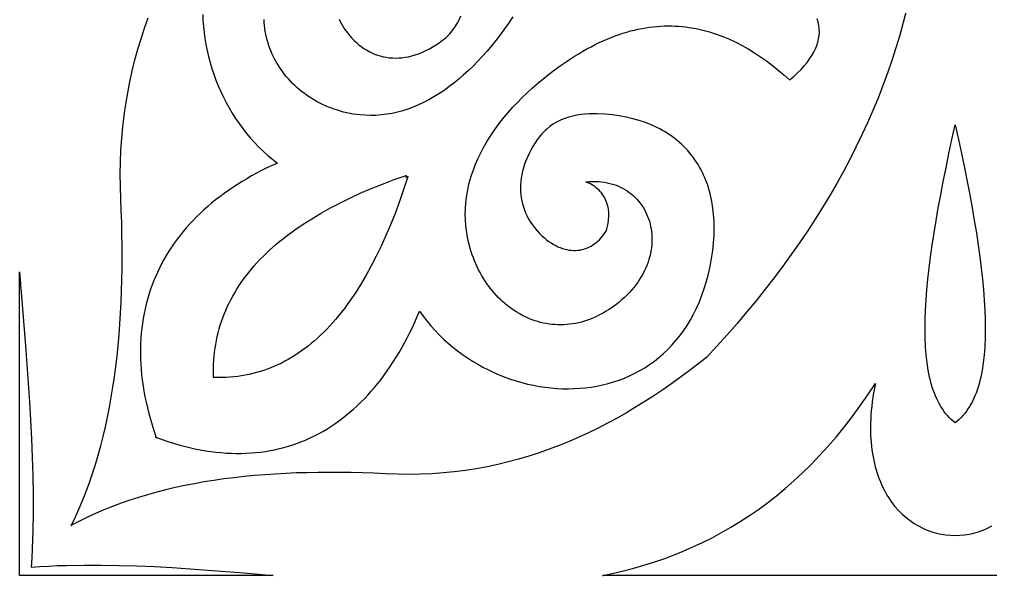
# Model space of a CAD drawing. Extents: x -375 to 375, y -1025 to 1025.
# Drawn here: x -275 to -197.2, y -780 to -735.4 of the extents above; entities that cross this region are included whole.
import ezdxf

# ---------------------------------------------------------------- set-up
doc = ezdxf.new("R2010")
doc.units = 0
doc.layers.add('LAYER_1', color=18, linetype='CONTINUOUS')

msp = doc.modelspace()

# ---------------------------------------------------------------- linework, layer by layer
at = {"layer": 'LAYER_1'}
for points in [[(-203.906, -734.636), (-204.167, -735.662), (-204.449, -736.684), (-204.753, -737.7), (-205.078, -738.712), (-205.425, -739.718), (-205.794, -740.72), (-206.183, -741.717), (-206.594, -742.71), (-207.026, -743.697), (-207.479, -744.68), (-207.953, -745.659), (-208.447, -746.633), (-208.962, -747.602), (-209.498, -748.566), (-210.053, -749.526), (-210.63, -750.482), (-211.226, -751.433), (-211.843, -752.379), (-212.48, -753.321), (-213.136, -754.259), (-213.812, -755.192), (-214.508, -756.121), (-215.224, -757.046), (-215.959, -757.967), (-216.714, -758.883), (-217.487, -759.795), (-218.28, -760.703), (-219.092, -761.606), (-219.923, -762.506), (-220.615, -763.049), (-221.313, -763.582), (-222.016, -764.102), (-222.724, -764.61), (-223.438, -765.105), (-224.159, -765.587), (-224.885, -766.055), (-225.618, -766.509), (-226.357, -766.948), (-227.103, -767.372), (-227.856, -767.78), (-228.617, -768.172), (-229.385, -768.547), (-230.16, -768.905), (-230.944, -769.245), (-231.735, -769.567), (-232.535, -769.871), (-233.344, -770.155), (-234.161, -770.419), (-234.987, -770.664), (-235.822, -770.887), (-236.667, -771.09), (-237.521, -771.271), (-238.386, -771.43), (-239.26, -771.566), (-240.144, -771.679), (-241.039, -771.768), (-241.945, -771.834), (-242.861, -771.875), (-243.789, -771.89), (-244.728, -771.881), (-245.678, -771.845), (-246.592, -771.803), (-247.499, -771.771), (-248.399, -771.748), (-249.293, -771.734), (-250.179, -771.729), (-251.058, -771.735), (-251.929, -771.75), (-252.793, -771.776), (-253.649, -771.811), (-254.497, -771.858), (-255.337, -771.915), (-256.168, -771.983), (-256.991, -772.063), (-257.806, -772.153), (-258.612, -772.256), (-259.409, -772.37), (-260.197, -772.496), (-260.976, -772.634), (-261.745, -772.785), (-262.505, -772.948), (-263.256, -773.124), (-263.996, -773.313), (-264.727, -773.515), (-265.447, -773.731), (-266.157, -773.96), (-266.856, -774.203), (-267.545, -774.46), (-268.223, -774.731), (-268.89, -775.017), (-269.546, -775.317), (-270.191, -775.632), (-270.825, -775.962), (-270.88, -776.022), (-270.871, -776.003), (-270.891, -776.011), (-270.833, -775.954), (-270.516, -775.295), (-270.213, -774.624), (-269.925, -773.941), (-269.65, -773.247), (-269.389, -772.542), (-269.142, -771.825), (-268.909, -771.097), (-268.688, -770.359), (-268.481, -769.609), (-268.287, -768.849), (-268.105, -768.079), (-267.936, -767.298), (-267.779, -766.508), (-267.634, -765.707), (-267.501, -764.897), (-267.38, -764.077), (-267.27, -763.248), (-267.172, -762.409), (-267.085, -761.562), (-267.008, -760.705), (-266.943, -759.84), (-266.888, -758.966), (-266.843, -758.084), (-266.809, -757.194), (-266.784, -756.295), (-266.769, -755.389), (-266.764, -754.474), (-266.769, -753.553), (-266.782, -752.623), (-266.804, -751.687), (-266.836, -750.743), (-266.875, -749.793), (-266.91, -748.804), (-266.919, -747.827), (-266.904, -746.861), (-266.865, -745.908), (-266.802, -744.966), (-266.716, -744.034), (-266.607, -743.114), (-266.477, -742.205), (-266.324, -741.306), (-266.15, -740.417), (-265.955, -739.538), (-265.74, -738.669), (-265.506, -737.809), (-265.251, -736.959), (-264.978, -736.118), (-264.687, -735.285)], [(-260.313, -735.012), (-260.292, -735.497), (-260.255, -735.983), (-260.202, -736.469), (-260.135, -736.954), (-260.052, -737.438), (-259.955, -737.92), (-259.842, -738.4), (-259.716, -738.876), (-259.574, -739.349), (-259.419, -739.818), (-259.249, -740.283), (-259.065, -740.742), (-258.868, -741.195), (-258.656, -741.643), (-258.431, -742.083), (-258.193, -742.516), (-257.941, -742.941), (-257.676, -743.357), (-257.397, -743.765), (-257.106, -744.162), (-256.802, -744.55), (-256.486, -744.926), (-256.156, -745.292), (-255.815, -745.645), (-255.461, -745.987), (-255.095, -746.315), (-254.717, -746.629), (-254.328, -746.93), (-254.755, -747.125), (-255.175, -747.326), (-255.587, -747.533), (-255.991, -747.744), (-256.388, -747.961), (-256.776, -748.183), (-257.157, -748.411), (-257.53, -748.644), (-257.894, -748.882), (-258.251, -749.125), (-258.599, -749.373), (-258.94, -749.626), (-259.272, -749.884), (-259.595, -750.147), (-259.911, -750.415), (-260.218, -750.688), (-260.516, -750.966), (-260.806, -751.249), (-261.088, -751.537), (-261.361, -751.829), (-261.625, -752.126), (-261.88, -752.428), (-262.127, -752.734), (-262.365, -753.045), (-262.594, -753.361), (-262.814, -753.681), (-263.026, -754.006), (-263.228, -754.335), (-263.421, -754.668), (-263.605, -755.006), (-263.78, -755.349), (-263.946, -755.695), (-264.102, -756.046), (-264.249, -756.401), (-264.387, -756.761), (-264.515, -757.124), (-264.634, -757.492), (-264.743, -757.864), (-264.843, -758.239), (-264.933, -758.619), (-265.013, -759.003), (-265.084, -759.391), (-265.144, -759.783), (-265.195, -760.178), (-265.236, -760.578), (-265.268, -760.981), (-265.289, -761.388), (-265.3, -761.799), (-265.301, -762.213), (-265.292, -762.631), (-265.272, -763.053), (-265.243, -763.479), (-265.203, -763.907), (-265.152, -764.34), (-265.092, -764.776), (-265.021, -765.215), (-264.939, -765.658), (-264.847, -766.104), (-264.744, -766.553), (-264.63, -767.006), (-264.506, -767.462), (-264.371, -767.921), (-264.225, -768.383), (-264.068, -768.849), (-264.108, -768.89), (-264.09, -768.89), (-264.079, -768.892), (-264.069, -768.885), (-264.065, -768.897), (-264.053, -768.901), (-264.06, -768.911), (-264.06, -768.915), (-264.055, -768.916), (-264.045, -768.908), (-264.042, -768.92), (-264.03, -768.925), (-264.037, -768.935), (-264.036, -768.947), (-264.036, -768.967), (-263.996, -768.924), (-263.549, -769.087), (-263.104, -769.239), (-262.663, -769.379), (-262.225, -769.509), (-261.789, -769.627), (-261.357, -769.734), (-260.929, -769.83), (-260.503, -769.915), (-260.081, -769.989), (-259.662, -770.052), (-259.246, -770.104), (-258.834, -770.146), (-258.425, -770.177), (-258.02, -770.197), (-257.618, -770.207), (-257.22, -770.206), (-256.825, -770.194), (-256.434, -770.172), (-256.046, -770.14), (-255.662, -770.097), (-255.282, -770.044), (-254.905, -769.981), (-254.532, -769.907), (-254.163, -769.824), (-253.798, -769.73), (-253.437, -769.626), (-253.08, -769.513), (-252.726, -769.389), (-252.377, -769.256), (-252.031, -769.112), (-251.69, -768.959), (-251.353, -768.797), (-251.019, -768.624), (-250.69, -768.443), (-250.366, -768.251), (-250.045, -768.05), (-249.729, -767.84), (-249.417, -767.62), (-249.109, -767.391), (-248.806, -767.153), (-248.507, -766.905), (-248.212, -766.648), (-247.922, -766.382), (-247.637, -766.108), (-247.356, -765.824), (-247.079, -765.531), (-246.807, -765.229), (-246.54, -764.919), (-246.278, -764.599), (-246.02, -764.271), (-245.767, -763.934), (-245.519, -763.589), (-245.276, -763.235), (-245.037, -762.873), (-244.803, -762.502), (-244.575, -762.123), (-244.351, -761.735), (-244.132, -761.339), (-243.919, -760.935), (-243.71, -760.522), (-243.507, -760.102), (-243.308, -759.673), (-243.115, -759.236), (-242.927, -758.792), (-242.639, -759.197), (-242.336, -759.59), (-242.021, -759.971), (-241.693, -760.339), (-241.353, -760.694), (-241.002, -761.037), (-240.64, -761.366), (-240.267, -761.682), (-239.885, -761.985), (-239.494, -762.275), (-239.093, -762.55), (-238.685, -762.812), (-238.269, -763.061), (-237.846, -763.295), (-237.416, -763.515), (-236.98, -763.72), (-236.538, -763.912), (-236.092, -764.088), (-235.641, -764.25), (-235.187, -764.397), (-234.728, -764.529), (-234.267, -764.645), (-233.804, -764.747), (-233.339, -764.833), (-232.873, -764.903), (-232.406, -764.958), (-231.939, -764.996), (-231.472, -765.019), (-231.006, -765.025), (-230.542, -765.015), (-230.079, -764.989), (-229.62, -764.946), (-229.163, -764.886), (-228.709, -764.809), (-228.26, -764.715), (-227.816, -764.604), (-227.377, -764.476), (-226.943, -764.33), (-226.516, -764.167), (-226.095, -763.985), (-225.682, -763.786), (-225.277, -763.569), (-224.88, -763.334), (-224.492, -763.08), (-224.113, -762.808), (-223.745, -762.517), (-223.387, -762.207), (-223.04, -761.878), (-222.705, -761.531), (-222.382, -761.164), (-222.072, -760.778), (-221.775, -760.372), (-221.491, -759.947), (-221.222, -759.501), (-220.968, -759.036), (-220.729, -758.551), (-220.506, -758.046), (-220.3, -757.52), (-220.11, -756.974), (-219.938, -756.407), (-219.784, -755.819), (-219.649, -755.211), (-219.533, -754.581), (-219.436, -753.93), (-219.371, -753.33), (-219.33, -752.743), (-219.315, -752.17), (-219.325, -751.61), (-219.359, -751.065), (-219.417, -750.534), (-219.5, -750.018), (-219.606, -749.517), (-219.668, -749.273), (-219.736, -749.032), (-219.81, -748.796), (-219.889, -748.563), (-219.975, -748.335), (-220.066, -748.111), (-220.163, -747.89), (-220.265, -747.675), (-220.373, -747.463), (-220.487, -747.255), (-220.607, -747.052), (-220.732, -746.854), (-220.862, -746.66), (-220.998, -746.47), (-221.14, -746.285), (-221.287, -746.104), (-221.439, -745.928), (-221.597, -745.757), (-221.76, -745.59), (-221.929, -745.428), (-222.103, -745.271), (-222.282, -745.118), (-222.467, -744.971), (-222.656, -744.828), (-222.851, -744.691), (-223.051, -744.558), (-223.256, -744.431), (-223.466, -744.308), (-223.682, -744.191), (-223.902, -744.079), (-224.358, -743.87), (-224.833, -743.683), (-225.329, -743.517), (-225.843, -743.373), (-226.377, -743.251), (-226.93, -743.152), (-227.501, -743.077), (-228.09, -743.024), (-228.698, -742.995), (-229.023, -742.989), (-229.349, -742.996), (-229.676, -743.015), (-230.003, -743.049), (-230.329, -743.099), (-230.652, -743.166), (-230.971, -743.25), (-231.285, -743.354), (-231.593, -743.478), (-231.893, -743.623), (-232.184, -743.792), (-232.466, -743.984), (-232.737, -744.201), (-232.868, -744.319), (-232.995, -744.444), (-233.12, -744.576), (-233.24, -744.715), (-233.357, -744.86), (-233.471, -745.014), (-233.665, -745.305), (-233.844, -745.595), (-234.007, -745.884), (-234.155, -746.172), (-234.288, -746.458), (-234.406, -746.743), (-234.509, -747.026), (-234.597, -747.307), (-234.672, -747.585), (-234.732, -747.862), (-234.778, -748.135), (-234.811, -748.406), (-234.83, -748.673), (-234.836, -748.938), (-234.829, -749.199), (-234.809, -749.456), (-234.777, -749.71), (-234.732, -749.959), (-234.675, -750.205), (-234.606, -750.446), (-234.525, -750.682), (-234.433, -750.914), (-234.33, -751.141), (-234.215, -751.362), (-234.09, -751.579), (-233.954, -751.789), (-233.807, -751.994), (-233.65, -752.193), (-233.483, -752.386), (-233.307, -752.573), (-233.12, -752.753), (-232.925, -752.926), (-232.743, -753.075), (-232.561, -753.211), (-232.379, -753.335), (-232.197, -753.447), (-232.016, -753.547), (-231.835, -753.635), (-231.654, -753.711), (-231.475, -753.775), (-231.296, -753.829), (-231.12, -753.871), (-230.944, -753.902), (-230.77, -753.923), (-230.599, -753.933), (-230.429, -753.933), (-230.262, -753.922), (-230.097, -753.902), (-229.935, -753.872), (-229.777, -753.832), (-229.621, -753.783), (-229.469, -753.725), (-229.32, -753.658), (-229.175, -753.582), (-229.034, -753.497), (-228.898, -753.404), (-228.766, -753.303), (-228.638, -753.193), (-228.516, -753.076), (-228.398, -752.952), (-228.286, -752.819), (-228.179, -752.68), (-228.078, -752.533), (-227.982, -752.38), (-227.891, -752.084), (-227.823, -751.786), (-227.779, -751.488), (-227.761, -751.193), (-227.768, -750.901), (-227.8, -750.616), (-227.825, -750.475), (-227.858, -750.337), (-227.896, -750.201), (-227.942, -750.067), (-227.994, -749.936), (-228.052, -749.808), (-228.118, -749.683), (-228.19, -749.562), (-228.269, -749.444), (-228.355, -749.329), (-228.448, -749.219), (-228.547, -749.113), (-228.654, -749.011), (-228.768, -748.914), (-228.889, -748.822), (-229.017, -748.734), (-229.152, -748.652), (-229.294, -748.576), (-229.444, -748.505), (-229.601, -748.44), (-229.34, -748.417), (-229.085, -748.405), (-228.835, -748.404), (-228.59, -748.414), (-228.352, -748.435), (-228.118, -748.465), (-227.891, -748.506), (-227.67, -748.556), (-227.454, -748.616), (-227.245, -748.685), (-227.042, -748.763), (-226.845, -748.85), (-226.655, -748.945), (-226.471, -749.049), (-226.294, -749.16), (-226.124, -749.279), (-225.96, -749.405), (-225.804, -749.539), (-225.655, -749.679), (-225.513, -749.826), (-225.378, -749.979), (-225.25, -750.138), (-225.131, -750.303), (-225.018, -750.474), (-224.914, -750.649), (-224.817, -750.83), (-224.728, -751.016), (-224.648, -751.206), (-224.575, -751.4), (-224.511, -751.599), (-224.455, -751.801), (-224.408, -752.006), (-224.369, -752.215), (-224.339, -752.427), (-224.318, -752.641), (-224.306, -752.858), (-224.302, -753.077), (-224.308, -753.297), (-224.323, -753.52), (-224.348, -753.743), (-224.382, -753.968), (-224.425, -754.194), (-224.479, -754.42), (-224.541, -754.647), (-224.614, -754.873), (-224.697, -755.099), (-224.79, -755.325), (-224.893, -755.551), (-225.007, -755.775), (-225.131, -755.998), (-225.265, -756.219), (-225.41, -756.439), (-225.566, -756.656), (-225.733, -756.871), (-225.91, -757.084), (-226.099, -757.294), (-226.299, -757.501), (-226.51, -757.704), (-226.733, -757.904), (-226.967, -758.1), (-227.212, -758.292), (-227.47, -758.479), (-227.739, -758.662), (-228.02, -758.84), (-228.261, -758.98), (-228.503, -759.11), (-228.745, -759.229), (-228.987, -759.338), (-229.229, -759.437), (-229.471, -759.527), (-229.713, -759.606), (-229.954, -759.675), (-230.195, -759.735), (-230.436, -759.786), (-230.675, -759.827), (-230.914, -759.859), (-231.153, -759.882), (-231.39, -759.896), (-231.626, -759.901), (-231.86, -759.897), (-232.093, -759.885), (-232.325, -759.865), (-232.555, -759.836), (-232.783, -759.798), (-233.009, -759.753), (-233.234, -759.7), (-233.456, -759.638), (-233.676, -759.57), (-233.893, -759.493), (-234.108, -759.409), (-234.321, -759.318), (-234.53, -759.22), (-234.737, -759.114), (-234.941, -759.001), (-235.141, -758.882), (-235.339, -758.756), (-235.533, -758.623), (-235.723, -758.484), (-235.91, -758.339), (-236.094, -758.187), (-236.273, -758.029), (-236.448, -757.865), (-236.62, -757.696), (-236.787, -757.52), (-236.95, -757.339), (-237.108, -757.153), (-237.262, -756.961), (-237.411, -756.764), (-237.555, -756.562), (-237.694, -756.355), (-237.828, -756.143), (-237.957, -755.927), (-238.081, -755.706), (-238.199, -755.48), (-238.312, -755.25), (-238.419, -755.016), (-238.52, -754.777), (-238.616, -754.535), (-238.705, -754.289), (-238.788, -754.039), (-238.865, -753.786), (-238.936, -753.529), (-239, -753.269), (-239.057, -753.005), (-239.107, -752.739), (-239.151, -752.469), (-239.188, -752.197), (-239.217, -751.921), (-239.251, -751.47), (-239.263, -751.018), (-239.253, -750.568), (-239.223, -750.119), (-239.172, -749.672), (-239.1, -749.226), (-239.008, -748.782), (-238.897, -748.339), (-238.766, -747.899), (-238.616, -747.461), (-238.448, -747.026), (-238.261, -746.594), (-238.056, -746.164), (-237.833, -745.737), (-237.593, -745.314), (-237.336, -744.895), (-237.062, -744.479), (-236.771, -744.066), (-236.465, -743.658), (-236.143, -743.255), (-235.806, -742.855), (-235.453, -742.461), (-235.086, -742.071), (-234.705, -741.686), (-234.309, -741.306), (-233.9, -740.932), (-233.478, -740.563), (-233.042, -740.201), (-232.594, -739.844), (-232.134, -739.493), (-231.661, -739.149), (-231.177, -738.811), (-230.84, -738.585), (-230.505, -738.369), (-230.172, -738.163), (-229.841, -737.967), (-229.512, -737.78), (-229.184, -737.603), (-228.859, -737.436), (-228.535, -737.278), (-228.213, -737.13), (-227.894, -736.991), (-227.575, -736.86), (-227.259, -736.739), (-226.945, -736.627), (-226.633, -736.524), (-226.322, -736.43), (-226.013, -736.344), (-225.706, -736.266), (-225.401, -736.197), (-225.098, -736.136), (-224.797, -736.084), (-224.497, -736.039), (-224.199, -736.003), (-223.904, -735.974), (-223.609, -735.953), (-223.317, -735.94), (-223.027, -735.934), (-222.738, -735.936), (-222.451, -735.945), (-222.166, -735.962), (-221.882, -735.985), (-221.601, -736.015), (-221.321, -736.053), (-220.767, -736.148), (-220.219, -736.269), (-219.679, -736.416), (-219.146, -736.588), (-218.62, -736.783), (-218.1, -737.002), (-217.587, -737.242), (-217.082, -737.504), (-216.583, -737.786), (-216.09, -738.088), (-215.605, -738.408), (-215.126, -738.747), (-214.653, -739.102), (-214.188, -739.474), (-213.729, -739.861), (-213.276, -740.262), (-212.943, -739.979), (-212.637, -739.698), (-212.356, -739.418), (-212.101, -739.14), (-211.87, -738.863), (-211.665, -738.588), (-211.485, -738.314), (-211.329, -738.041), (-211.197, -737.769), (-211.088, -737.499), (-211.004, -737.23), (-210.943, -736.963), (-210.905, -736.696), (-210.889, -736.431), (-210.897, -736.167), (-210.926, -735.904), (-210.978, -735.642), (-211.051, -735.382)], [(-235.448, -735.209), (-235.779, -735.7), (-236.116, -736.179), (-236.459, -736.645), (-236.808, -737.098), (-237.162, -737.538), (-237.522, -737.964), (-237.887, -738.375), (-238.257, -738.772), (-238.631, -739.154), (-239.011, -739.52), (-239.395, -739.871), (-239.783, -740.206), (-240.175, -740.525), (-240.571, -740.827), (-240.971, -741.112), (-241.375, -741.38), (-241.781, -741.629), (-242.191, -741.861), (-242.604, -742.074), (-243.02, -742.269), (-243.438, -742.444), (-243.859, -742.6), (-244.282, -742.736), (-244.707, -742.852), (-245.134, -742.948), (-245.563, -743.022), (-245.993, -743.075), (-246.425, -743.107), (-246.858, -743.117), (-247.291, -743.104), (-247.726, -743.069), (-247.99, -743.039), (-248.252, -743.001), (-248.511, -742.955), (-248.767, -742.903), (-249.02, -742.843), (-249.271, -742.777), (-249.518, -742.703), (-249.761, -742.623), (-250.001, -742.537), (-250.238, -742.444), (-250.471, -742.345), (-250.7, -742.239), (-250.925, -742.128), (-251.146, -742.011), (-251.363, -741.888), (-251.575, -741.759), (-251.784, -741.625), (-251.987, -741.485), (-252.186, -741.34), (-252.38, -741.19), (-252.57, -741.035), (-252.754, -740.875), (-252.933, -740.711), (-253.107, -740.541), (-253.275, -740.367), (-253.438, -740.189), (-253.596, -740.007), (-253.748, -739.82), (-253.893, -739.629), (-254.033, -739.435), (-254.167, -739.237), (-254.294, -739.035), (-254.416, -738.829), (-254.53, -738.621), (-254.639, -738.409), (-254.74, -738.194), (-254.835, -737.975), (-254.922, -737.755), (-255.003, -737.531), (-255.076, -737.305), (-255.143, -737.076), (-255.201, -736.845), (-255.253, -736.611), (-255.296, -736.376), (-255.332, -736.138), (-255.36, -735.899), (-255.38, -735.658), (-255.391, -735.416)], [(-249.372, -735.389), (-249.288, -735.577), (-249.192, -735.766), (-249.084, -735.956), (-248.965, -736.145), (-248.834, -736.334), (-248.691, -736.523), (-248.524, -736.727), (-248.351, -736.921), (-248.172, -737.104), (-247.986, -737.278), (-247.795, -737.441), (-247.598, -737.594), (-247.396, -737.735), (-247.188, -737.866), (-246.975, -737.985), (-246.757, -738.093), (-246.534, -738.189), (-246.307, -738.272), (-246.075, -738.344), (-245.839, -738.403), (-245.599, -738.45), (-245.355, -738.484), (-245.108, -738.504), (-244.857, -738.512), (-244.603, -738.506), (-244.345, -738.486), (-244.085, -738.452), (-243.822, -738.403), (-243.557, -738.341), (-243.289, -738.264), (-243.019, -738.172), (-242.747, -738.064), (-242.474, -737.942), (-242.199, -737.804), (-241.922, -737.65), (-241.644, -737.48), (-241.365, -737.294), (-241.086, -737.092), (-240.938, -736.974), (-240.798, -736.852), (-240.665, -736.726), (-240.538, -736.597), (-240.418, -736.464), (-240.304, -736.328), (-240.096, -736.047), (-239.911, -735.753), (-239.749, -735.45), (-239.61, -735.138)], [(-171.74, -780), (-228.26, -780), (-228.217, -779.992), (-227.395, -779.813), (-226.578, -779.617), (-225.766, -779.403), (-224.96, -779.17), (-224.159, -778.917), (-223.364, -778.645), (-222.575, -778.352), (-221.792, -778.037), (-221.015, -777.701), (-220.245, -777.343), (-219.481, -776.962), (-218.724, -776.557), (-217.973, -776.128), (-217.23, -775.675), (-216.493, -775.196), (-215.764, -774.691), (-215.042, -774.16), (-214.327, -773.602), (-213.621, -773.017), (-212.922, -772.403), (-212.231, -771.761), (-211.548, -771.089), (-210.873, -770.387), (-210.207, -769.655), (-209.55, -768.892), (-208.901, -768.097), (-208.261, -767.27), (-207.63, -766.41), (-207.008, -765.516), (-206.395, -764.589), (-206.47, -764.967), (-206.537, -765.339), (-206.595, -765.706), (-206.646, -766.066), (-206.689, -766.42), (-206.724, -766.769), (-206.751, -767.111), (-206.771, -767.448), (-206.783, -767.778), (-206.788, -768.103), (-206.787, -768.421), (-206.778, -768.734), (-206.762, -769.041), (-206.74, -769.341), (-206.711, -769.636), (-206.676, -769.925), (-206.635, -770.208), (-206.587, -770.485), (-206.533, -770.756), (-206.474, -771.021), (-206.408, -771.28), (-206.337, -771.533), (-206.261, -771.78), (-206.179, -772.021), (-206.092, -772.257), (-206, -772.486), (-205.902, -772.709), (-205.8, -772.926), (-205.694, -773.138), (-205.582, -773.343), (-205.466, -773.543), (-205.346, -773.736), (-205.093, -774.106), (-204.825, -774.451), (-204.542, -774.773), (-204.245, -775.07), (-203.935, -775.344), (-203.614, -775.594), (-203.283, -775.821), (-202.942, -776.023), (-202.593, -776.202), (-202.236, -776.356), (-201.873, -776.487), (-201.505, -776.595), (-201.132, -776.678), (-200.757, -776.738), (-200.379, -776.773), (-200, -776.785), (-199.621, -776.773), (-199.243, -776.738), (-198.868, -776.678), (-198.495, -776.595), (-198.127, -776.487), (-197.764, -776.356), (-197.407, -776.202), (-197.058, -776.023)]]:
    msp.add_lwpolyline(points, dxfattribs=at)
for points in [[(-199.742, -745.029), (-199.496, -746.177), (-199.263, -747.301), (-199.043, -748.399), (-198.837, -749.471), (-198.645, -750.518), (-198.467, -751.538), (-198.305, -752.533), (-198.157, -753.5), (-198.026, -754.441), (-197.911, -755.354), (-197.813, -756.24), (-197.731, -757.099), (-197.667, -757.929), (-197.621, -758.731), (-197.594, -759.504), (-197.585, -760.249), (-197.596, -760.964), (-197.626, -761.65), (-197.676, -762.306), (-197.747, -762.932), (-197.839, -763.528), (-197.892, -763.815), (-197.952, -764.094), (-198.016, -764.365), (-198.086, -764.628), (-198.162, -764.884), (-198.243, -765.132), (-198.33, -765.372), (-198.423, -765.604), (-198.522, -765.828), (-198.626, -766.044), (-198.736, -766.252), (-198.852, -766.453), (-198.974, -766.645), (-199.102, -766.829), (-199.236, -767.005), (-199.376, -767.173), (-199.523, -767.332), (-199.676, -767.483), (-199.835, -767.627), (-200, -767.761), (-200.165, -767.627), (-200.324, -767.483), (-200.477, -767.332), (-200.624, -767.173), (-200.764, -767.005), (-200.898, -766.829), (-201.026, -766.645), (-201.148, -766.453), (-201.264, -766.252), (-201.374, -766.044), (-201.478, -765.828), (-201.577, -765.604), (-201.67, -765.372), (-201.757, -765.132), (-201.838, -764.884), (-201.914, -764.628), (-201.984, -764.365), (-202.048, -764.094), (-202.108, -763.815), (-202.161, -763.528), (-202.253, -762.932), (-202.324, -762.306), (-202.374, -761.65), (-202.404, -760.964), (-202.415, -760.249), (-202.406, -759.504), (-202.379, -758.731), (-202.333, -757.929), (-202.269, -757.099), (-202.187, -756.24), (-202.089, -755.354), (-201.974, -754.441), (-201.843, -753.5), (-201.695, -752.533), (-201.533, -751.538), (-201.355, -750.518), (-201.163, -749.471), (-200.957, -748.399), (-200.737, -747.301), (-200.504, -746.177), (-200.258, -745.029), (-200, -743.856)], [(-243.985, -747.907), (-243.972, -747.902), (-243.972, -747.907), (-243.991, -747.926), (-244.043, -748.091), (-243.885, -748.036), (-243.867, -748.018), (-243.862, -748.017), (-243.867, -748.029), (-243.855, -748.024), (-243.856, -748.029), (-243.874, -748.047), (-244.205, -749.052), (-244.547, -750.025), (-244.898, -750.965), (-245.259, -751.873), (-245.63, -752.748), (-246.011, -753.591), (-246.402, -754.402), (-246.803, -755.18), (-247.214, -755.926), (-247.634, -756.64), (-248.065, -757.321), (-248.506, -757.97), (-248.73, -758.282), (-248.956, -758.586), (-249.185, -758.882), (-249.416, -759.17), (-249.65, -759.45), (-249.887, -759.721), (-250.125, -759.985), (-250.367, -760.24), (-250.61, -760.488), (-250.857, -760.727), (-251.105, -760.958), (-251.357, -761.181), (-251.61, -761.396), (-251.866, -761.602), (-252.125, -761.801), (-252.386, -761.991), (-252.65, -762.174), (-252.916, -762.348), (-253.184, -762.514), (-253.455, -762.672), (-253.728, -762.822), (-254.004, -762.963), (-254.283, -763.097), (-254.563, -763.222), (-254.847, -763.339), (-255.132, -763.448), (-255.421, -763.549), (-255.711, -763.642), (-256.005, -763.727), (-256.3, -763.803), (-256.598, -763.872), (-256.899, -763.932), (-257.202, -763.984), (-257.507, -764.028), (-257.815, -764.064), (-258.126, -764.092), (-258.439, -764.111), (-258.754, -764.122), (-259.072, -764.126), (-259.392, -764.121), (-259.406, -764.137), (-259.406, -764.121), (-259.422, -764.12), (-259.406, -764.106), (-259.406, -764.073), (-259.437, -764.073), (-259.45, -764.09), (-259.45, -764.073), (-259.467, -764.073), (-259.451, -764.059), (-259.456, -763.726), (-259.453, -763.395), (-259.442, -763.067), (-259.423, -762.742), (-259.397, -762.419), (-259.362, -762.098), (-259.32, -761.78), (-259.27, -761.465), (-259.212, -761.152), (-259.146, -760.842), (-259.073, -760.535), (-258.991, -760.23), (-258.902, -759.927), (-258.805, -759.627), (-258.7, -759.33), (-258.587, -759.035), (-258.467, -758.743), (-258.338, -758.454), (-258.202, -758.167), (-258.058, -757.882), (-257.907, -757.6), (-257.747, -757.321), (-257.58, -757.044), (-257.404, -756.77), (-257.221, -756.499), (-257.03, -756.23), (-256.832, -755.963), (-256.625, -755.699), (-256.411, -755.438), (-256.189, -755.179), (-255.959, -754.923), (-255.721, -754.669), (-255.476, -754.418), (-255.222, -754.17), (-254.961, -753.924), (-254.692, -753.681), (-254.416, -753.44), (-254.131, -753.202), (-253.839, -752.966), (-253.539, -752.733), (-252.915, -752.275), (-252.261, -751.827), (-251.575, -751.39), (-250.858, -750.962), (-250.11, -750.545), (-249.33, -750.139), (-248.52, -749.742), (-247.678, -749.356), (-246.806, -748.98), (-245.902, -748.615), (-244.967, -748.26), (-244.002, -747.915), (-243.984, -747.895), (-243.979, -747.895)], [(-274.513, -761.592), (-274.398, -763.081), (-274.289, -764.571), (-274.189, -766.059), (-274.101, -767.546), (-274.026, -769.031), (-273.966, -770.513), (-273.925, -771.993), (-273.903, -773.468), (-273.903, -774.939), (-273.928, -776.404), (-273.95, -777.135), (-273.979, -777.864), (-274.015, -778.592), (-274.058, -779.318), (-273.361, -779.273), (-272.661, -779.235), (-271.96, -779.205), (-271.258, -779.182), (-269.85, -779.156), (-268.436, -779.156), (-267.018, -779.179), (-265.597, -779.222), (-264.173, -779.284), (-262.745, -779.362), (-261.316, -779.454), (-259.886, -779.558), (-258.455, -779.671), (-257.023, -779.791), (-254.664, -780), (-275, -780), (-275, -755.644)]]:
    msp.add_lwpolyline(points, close=True, dxfattribs=at)

doc.saveas('drawing.dxf')
